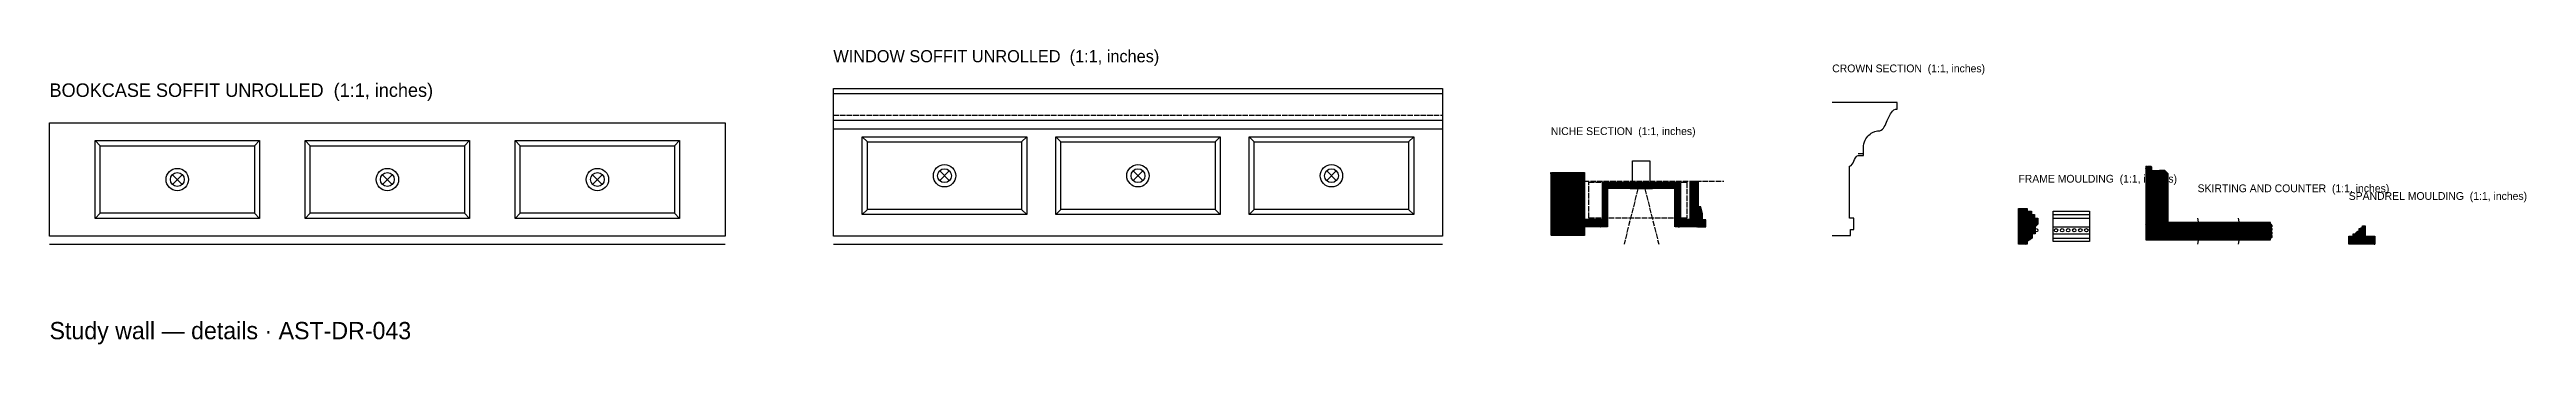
# Model space of a CAD drawing. Header units: inches. Extents: x 0 to 225, y -9 to 18.
import ezdxf

# ---------------------------------------------------------------- set-up
doc = ezdxf.new("R2010")
doc.units = ezdxf.units.IN
doc.header["$MEASUREMENT"] = 0
doc.linetypes.add('DASHED', pattern=[0.6, 0.5, -0.1])
for name, color, linetype in [('Bookcase soffit unrolled', 7, 'Continuous'), ('Crown section', 7, 'Continuous'), ('Frame moulding', 7, 'Continuous'), ('Frame moulding hatch', 8, 'Continuous'), ('Niche section', 7, 'Continuous'), ('Niche section hatch', 8, 'Continuous'), ('Skirting and counter', 7, 'Continuous'), ('Skirting and counter hatch', 8, 'Continuous'), ('Spandrel moulding', 7, 'Continuous'), ('Spandrel moulding hatch', 8, 'Continuous'), ('Window soffit unrolled', 7, 'Continuous')]:
    doc.layers.add(name, color=color, linetype=linetype)

msp = doc.modelspace()

# ---------------------------------------------------------------- hatches: boundary and pattern name
at = {"layer": 'Frame moulding hatch'}
h = msp.add_hatch(dxfattribs=at)
h.set_pattern_fill('ANSI31', scale=0.1574803)
h.paths.add_polyline_path([(179.04, 3.23), (179.83, 3.23), (179.83, 0), (179.04, 0), (179.04, 3.23)])
h = msp.add_hatch(dxfattribs=at)
h.set_pattern_fill('ANSI31', scale=0.1574803)
h.paths.add_polyline_path([(179.83, 2.99), (180.22, 2.99), (180.22, 2.68), (180.5, 2.68), (180.5, 2.36), (180.81, 2.36), (180.81, 1.81), (180.58, 1.57), (180.58, 0.94), (180.3, 0.94), (180.3, 0.55), (179.83, 0.24), (179.83, 2.99)])
at = {"layer": 'Niche section hatch'}
h = msp.add_hatch(dxfattribs=at)
h.set_pattern_fill('ANSI31', scale=0.1574803)
h.paths.add_polyline_path([(136.52, 6.5), (138.89, 6.5), (138.89, 0.79), (136.52, 0.79), (136.52, 6.5)])
h = msp.add_hatch(dxfattribs=at)
h.set_pattern_fill('ANSI31', scale=0.1574803)
h.paths.add_polyline_path([(138.89, 6.5), (139.59, 6.5), (139.59, 0.79), (138.89, 0.79), (138.89, 6.5)])
h = msp.add_hatch(dxfattribs=at)
h.set_pattern_fill('ANSI31', scale=0.1574803)
h.paths.add_polyline_path([(141.21, 1.57), (141.21, 5.59), (148.3, 5.59), (148.3, 1.57), (147.82, 1.57), (147.82, 5.12), (141.68, 5.12), (141.68, 1.57), (141.21, 1.57)])
h = msp.add_hatch(dxfattribs=at)
h.set_pattern_fill('ANSI31', scale=0.1574803)
h.paths.add_polyline_path([(149.2, 5.71), (149.91, 5.71), (149.91, 1.57), (149.2, 1.57), (149.2, 5.71)])
h = msp.add_hatch(dxfattribs=at)
h.set_pattern_fill('ANSI31', scale=0.1574803)
h.paths.add_polyline_path([(139.59, 2.28), (141.21, 2.28), (141.21, 1.57), (139.59, 1.57), (139.59, 2.28)])
h = msp.add_hatch(dxfattribs=at)
h.set_pattern_fill('ANSI31', scale=0.1574803)
h.paths.add_polyline_path([(148.3, 2.28), (149.91, 2.28), (149.91, 1.57), (148.3, 1.57), (148.3, 2.28)])
h = msp.add_hatch(dxfattribs=at)
h.set_pattern_fill('ANSI31', scale=0.1574803)
h.paths.add_polyline_path([(149.91, 1.57), (150.62, 1.57), (150.62, 2.2), (150.3, 2.2), (150.3, 2.76), (150.15, 3.39), (149.91, 3.39), (149.91, 1.57)])
at = {"layer": 'Skirting and counter hatch'}
h = msp.add_hatch(dxfattribs=at)
h.set_pattern_fill('ANSI31', scale=0.1574803)
h.paths.add_polyline_path([(190.62, 7.09), (191.17, 7.09), (191.17, 0.39), (190.62, 0.39), (190.62, 7.09)])
h = msp.add_hatch(dxfattribs=at)
h.set_pattern_fill('ANSI31', scale=0.1574803)
h.paths.add_polyline_path([(191.17, 6.69), (191.88, 6.69), (191.88, 1.97), (191.17, 1.97), (191.17, 6.69)])
h = msp.add_hatch(dxfattribs=at)
h.set_pattern_fill('ANSI31', scale=0.1574803)
h.paths.add_polyline_path([(191.88, 1.97), (192.67, 1.97), (192.67, 6.38), (192.35, 6.69), (191.88, 6.69), (191.88, 1.97)])
h = msp.add_hatch(dxfattribs=at)
h.set_pattern_fill('ANSI31', scale=0.1574803)
h.paths.add_polyline_path([(190.62, 0.39), (201.96, 0.39), (201.96, 0.55), (201.98, 0.55), (202, 0.56), (202.02, 0.56), (202.04, 0.57), (202.05, 0.58), (202.07, 0.6), (202.08, 0.61), (202.09, 0.63), (202.1, 0.65), (202.11, 0.67), (202.11, 0.69), (202.11, 0.71), (202.11, 0.73), (202.11, 0.75), (202.1, 0.77), (202.09, 0.79), (202.08, 0.8), (202.07, 0.82), (202.05, 0.83), (202.04, 0.85), (202.02, 0.85), (202, 0.86), (201.98, 0.86), (201.96, 0.87), (201.98, 0.87), (202, 0.87), (202.02, 0.88), (202.04, 0.89), (202.05, 0.9), (202.07, 0.91), (202.08, 0.93), (202.09, 0.94), (202.1, 0.96), (202.11, 0.98), (202.11, 1), (202.11, 1.02), (202.11, 1.04), (202.11, 1.06), (202.1, 1.08), (202.09, 1.1), (202.08, 1.12), (202.07, 1.13), (202.05, 1.15), (202.04, 1.16), (202.02, 1.17), (202, 1.18), (201.98, 1.18), (201.96, 1.18), (201.98, 1.18), (202, 1.19), (202.02, 1.19), (202.04, 1.2), (202.05, 1.21), (202.07, 1.23), (202.08, 1.24), (202.09, 1.26), (202.1, 1.28), (202.11, 1.3), (202.11, 1.32), (202.11, 1.34), (202.11, 1.36), (202.11, 1.38), (202.1, 1.4), (202.09, 1.42), (202.08, 1.43), (202.07, 1.45), (202.05, 1.46), (202.04, 1.47), (202.02, 1.48), (202, 1.49), (201.98, 1.49), (201.96, 1.5), (201.98, 1.5), (202, 1.5), (202.02, 1.51), (202.04, 1.52), (202.05, 1.53), (202.07, 1.54), (202.08, 1.56), (202.09, 1.57), (202.1, 1.59), (202.11, 1.61), (202.11, 1.63), (202.11, 1.65), (202.11, 1.67), (202.11, 1.69), (202.1, 1.71), (202.09, 1.73), (202.08, 1.75), (202.07, 1.76), (202.05, 1.78), (202.04, 1.79), (202.02, 1.8), (202, 1.81), (201.98, 1.81), (201.96, 1.81), (201.96, 1.97), (190.62, 1.97), (190.62, 0.39)])
at = {"layer": 'Spandrel moulding hatch'}
h = msp.add_hatch(dxfattribs=at)
h.set_pattern_fill('ANSI31', scale=0.15748031)
h.paths.add_polyline_path([(209.08, 0.71), (211.44, 0.71), (211.44, 0), (209.08, 0), (209.08, 0.71)])
h = msp.add_hatch(dxfattribs=at)
h.set_pattern_fill('ANSI31', scale=0.1574803)
h.paths.add_polyline_path([(209.48, 0.71), (209.48, 0.94), (209.71, 0.94), (209.76, 1.05), (209.83, 1.12), (209.92, 1.17), (210.03, 1.18), (210.03, 1.42), (210.14, 1.43), (210.22, 1.48), (210.29, 1.55), (210.34, 1.65), (210.58, 1.65), (210.58, 0.71), (209.48, 0.71)])

# ---------------------------------------------------------------- linework, layer by layer
at = {"layer": 'Bookcase soffit unrolled'}
for p, q in [((4.14, 9.41), (4.61, 8.94)), ((19.1, 9.41), (18.63, 8.94)), ((23.24, 9.41), (23.71, 8.94)), ((38.2, 9.41), (37.73, 8.94)), ((42.34, 9.41), (42.81, 8.94)), ((57.3, 9.41), (56.83, 8.94)), ((4.14, 2.32), (4.61, 2.8)), ((19.1, 2.32), (18.63, 2.8)), ((23.24, 2.32), (23.71, 2.8)), ((38.2, 2.32), (37.73, 2.8)), ((42.34, 2.32), (42.81, 2.8)), ((57.3, 2.32), (56.83, 2.8)), ((0, 0), (61.44, 0))]:
    msp.add_line(p, q, dxfattribs=at)
for points in [[(0, 11.02), (61.44, 11.02), (61.44, 0.71), (0, 0.71), (0, 11.02)], [(4.14, 9.41), (19.1, 9.41), (19.1, 2.32), (4.14, 2.32), (4.14, 9.41)], [(23.24, 9.41), (38.2, 9.41), (38.2, 2.32), (23.24, 2.32), (23.24, 9.41)], [(42.34, 9.41), (57.3, 9.41), (57.3, 2.32), (42.34, 2.32), (42.34, 9.41)], [(4.61, 8.94), (18.63, 8.94), (18.63, 2.8), (4.61, 2.8), (4.61, 8.94)], [(23.71, 8.94), (37.73, 8.94), (37.73, 2.8), (23.71, 2.8), (23.71, 8.94)], [(42.81, 8.94), (56.83, 8.94), (56.83, 2.8), (42.81, 2.8), (42.81, 8.94)], [(11.19, 6.3), (12.05, 5.43)], [(11.19, 5.43), (12.05, 6.3)], [(30.29, 6.3), (31.15, 5.43)], [(30.29, 5.43), (31.15, 6.3)], [(49.38, 6.3), (50.25, 5.43)], [(49.38, 5.43), (50.25, 6.3)]]:
    msp.add_lwpolyline(points, dxfattribs=at)
for centre, radius in [((11.62, 5.87), 1.02), ((30.72, 5.87), 1.02), ((49.82, 5.87), 1.02), ((11.62, 5.87), 0.63), ((30.72, 5.87), 0.63), ((49.82, 5.87), 0.63)]:
    msp.add_circle(centre, radius, dxfattribs=at)
at = {"layer": 'Crown section'}
for points in [[(163.3, 0.79), (163.77, 0.79), (163.77, 1.34), (164.08, 1.34), (164.08, 2.36), (163.69, 2.36), (163.69, 7.09), (163.77, 7.12), (163.84, 7.16), (163.94, 7.27), (164.02, 7.4), (164.08, 7.55), (164.14, 7.7), (164.22, 7.84), (164.33, 7.97), (164.39, 8.02), (164.48, 8.07), (164.95, 8.07), (164.95, 8.94), (164.99, 9.12), (165.04, 9.29), (165.1, 9.44), (165.17, 9.58), (165.25, 9.71), (165.35, 9.82), (165.44, 9.92), (165.55, 10.01), (165.66, 10.09), (165.77, 10.15), (166, 10.24), (166.23, 10.3), (166.44, 10.31), (166.57, 10.37), (166.68, 10.45), (166.77, 10.55), (166.85, 10.67), (166.93, 10.8), (167, 10.94), (167.12, 11.24), (167.25, 11.55), (167.41, 11.84), (167.5, 11.98), (167.6, 12.1), (167.72, 12.2), (167.86, 12.28), (168.02, 12.28), (168.02, 12.87), (162.11, 12.87)], [(163.3, 0.79), (163.77, 0.79), (163.77, 1.34), (164.08, 1.34), (164.08, 2.36), (163.69, 2.36), (163.69, 7.09), (163.77, 7.12), (163.84, 7.16), (163.94, 7.27), (164.02, 7.4), (164.08, 7.55), (164.14, 7.7), (164.22, 7.84), (164.33, 7.97), (164.39, 8.02), (164.48, 8.07), (164.95, 8.07), (164.95, 8.94), (164.99, 9.12), (165.04, 9.29), (165.1, 9.44), (165.17, 9.58), (165.25, 9.71), (165.35, 9.82), (165.44, 9.92), (165.55, 10.01), (165.66, 10.09), (165.77, 10.15), (166, 10.24), (166.23, 10.3), (166.44, 10.31), (166.57, 10.37), (166.68, 10.45), (166.77, 10.55), (166.85, 10.67), (166.93, 10.8), (167, 10.94), (167.12, 11.24), (167.25, 11.55), (167.41, 11.84), (167.5, 11.98), (167.6, 12.1), (167.72, 12.2), (167.86, 12.28), (168.02, 12.28), (168.02, 12.87), (162.11, 12.87)], [(164.48, 8.23), (164.95, 8.23)], [(162.11, 0.79), (163.3, 0.79)], [(162.11, 0.79), (163.3, 0.79)]]:
    msp.add_lwpolyline(points, dxfattribs=at)
at = {"layer": 'Frame moulding'}
for p, q in [((182.19, 2.68), (185.5, 2.68)), ((182.19, 2.36), (185.5, 2.36)), ((182.19, 1.57), (185.5, 1.57)), ((182.19, 0.94), (185.5, 0.94)), ((182.19, 0.55), (185.5, 0.55))]:
    msp.add_line(p, q, dxfattribs=at)
for points in [[(179.04, 3.23), (179.83, 3.23), (179.83, 0), (179.04, 0), (179.04, 3.23)], [(179.83, 2.99), (180.22, 2.99), (180.22, 2.68), (180.5, 2.68), (180.5, 2.36), (180.81, 2.36), (180.81, 1.81), (180.58, 1.57), (180.58, 0.94), (180.3, 0.94), (180.3, 0.55), (179.83, 0.24), (179.83, 2.99)], [(182.19, 2.99), (185.5, 2.99), (185.5, 0.24), (182.19, 0.24), (182.19, 2.99)]]:
    msp.add_lwpolyline(points, dxfattribs=at)
for centre in [(180.66, 1.26), (182.47, 1.26), (183.02, 1.26), (183.57, 1.26), (184.12, 1.26), (184.67, 1.26), (185.22, 1.26)]:
    msp.add_circle(centre, 0.157, dxfattribs=at)
at = {"layer": 'Niche section', "linetype": 'DASHED'}
msp.add_line((136.52, 5.71), (152.27, 5.71), dxfattribs=at)
at = {"layer": 'Niche section'}
for p, q in [((138.89, 0.79), (138.89, 6.5)), ((139.59, 2.05), (141.21, 2.05)), ((139.59, 1.81), (141.21, 1.81)), ((148.3, 2.05), (149.91, 2.05)), ((148.3, 1.81), (149.91, 1.81))]:
    msp.add_line(p, q, dxfattribs=at)
for points in [[(143.96, 7.56), (145.54, 7.56), (145.54, 5.59), (143.96, 5.59), (143.96, 7.56)], [(138.89, 6.5), (139.59, 6.5), (139.59, 0.79), (138.89, 0.79), (138.89, 6.5)], [(141.21, 1.57), (141.21, 5.59), (148.3, 5.59), (148.3, 1.57), (147.82, 1.57), (147.82, 5.12), (141.68, 5.12), (141.68, 1.57), (141.21, 1.57)], [(141.72, 1.57), (141.72, 5.08), (147.78, 5.08), (147.78, 1.57)], [(143.73, 5.2), (145.78, 5.2), (145.78, 5.04), (143.73, 5.04), (143.73, 5.2)], [(149.2, 5.71), (149.91, 5.71), (149.91, 1.57), (149.2, 1.57), (149.2, 5.71)], [(139.59, 2.28), (141.21, 2.28), (141.21, 1.57), (139.59, 1.57), (139.59, 2.28)], [(148.3, 2.28), (149.91, 2.28), (149.91, 1.57), (148.3, 1.57), (148.3, 2.28)], [(149.91, 1.57), (150.62, 1.57), (150.62, 2.2), (150.3, 2.2), (150.3, 2.76), (150.15, 3.39), (149.91, 3.39), (149.91, 1.57)]]:
    msp.add_lwpolyline(points, dxfattribs=at)
at = {"layer": 'Niche section', "linetype": 'DASHED'}
for points in [[(139.99, 5.63), (148.89, 5.63), (148.89, 2.36), (139.99, 2.36), (139.99, 5.63)], [(144.44, 5.04), (143.18, 0)], [(145.07, 5.04), (146.33, 0)]]:
    msp.add_lwpolyline(points, dxfattribs=at)
at = {"layer": 'Skirting and counter'}
for points in [[(191.17, 6.69), (191.88, 6.69), (191.88, 1.97), (191.17, 1.97), (191.17, 6.69)], [(191.88, 1.97), (192.67, 1.97), (192.67, 6.38), (192.35, 6.69), (191.88, 6.69), (191.88, 1.97)], [(195.34, 2.36), (195.54, 1.18), (195.34, 0)], [(199.04, 2.36), (199.24, 1.18), (199.04, 0)], [(201.96, 1.81), (201.96, 1.97), (190.62, 1.97), (190.62, 0.39)], [(190.62, 0.39), (201.96, 0.39), (201.96, 0.55)]]:
    msp.add_lwpolyline(points, dxfattribs=at)
for points in [[(201.96, 1.5), (201.98, 1.5), (202.01, 1.5), (202.04, 1.52), (202.06, 1.53), (202.08, 1.55), (202.09, 1.57), (202.11, 1.6), (202.11, 1.63), (202.11, 1.65), (202.11, 1.68), (202.11, 1.71), (202.09, 1.73), (202.08, 1.76), (202.06, 1.78), (202.04, 1.79), (202.01, 1.8), (201.98, 1.81), (201.96, 1.81)], [(201.96, 1.18), (201.98, 1.18), (202.01, 1.19), (202.04, 1.2), (202.06, 1.22), (202.08, 1.24), (202.09, 1.26), (202.11, 1.28), (202.11, 1.31), (202.11, 1.34), (202.11, 1.37), (202.11, 1.39), (202.09, 1.42), (202.08, 1.44), (202.06, 1.46), (202.04, 1.47), (202.01, 1.49), (201.98, 1.5), (201.96, 1.5)], [(201.96, 0.87), (201.98, 0.87), (202.01, 0.87), (202.04, 0.89), (202.06, 0.9), (202.08, 0.92), (202.09, 0.94), (202.11, 0.97), (202.11, 1), (202.11, 1.02), (202.11, 1.05), (202.11, 1.08), (202.09, 1.1), (202.08, 1.13), (202.06, 1.15), (202.04, 1.16), (202.01, 1.17), (201.98, 1.18), (201.96, 1.18)], [(201.96, 0.55), (201.98, 0.55), (202.01, 0.56), (202.04, 0.57), (202.06, 0.59), (202.08, 0.61), (202.09, 0.63), (202.11, 0.65), (202.11, 0.68), (202.11, 0.71), (202.11, 0.74), (202.11, 0.76), (202.09, 0.79), (202.08, 0.81), (202.06, 0.83), (202.04, 0.85), (202.01, 0.86), (201.98, 0.87), (201.96, 0.87)]]:
    msp.add_open_spline(points, degree=3, knots=[0, 0, 0, 0, 1, 1, 1, 2, 2, 2, 3, 3, 3, 4, 4, 4, 5, 5, 5, 6, 6, 6, 6], dxfattribs=at)
at = {"layer": 'Spandrel moulding'}
for points in [[(209.08, 0.71), (211.44, 0.71), (211.44, 0), (209.08, 0), (209.08, 0.71)], [(210.34, 1.65), (210.58, 1.65), (210.58, 0.71), (209.48, 0.71)], [(209.48, 0.71), (209.48, 0.94), (209.71, 0.94)], [(210.03, 1.18), (210.03, 1.42)]]:
    msp.add_lwpolyline(points, dxfattribs=at)
for points in [[(209.71, 0.94), (209.77, 1.1), (209.87, 1.18), (210.03, 1.18)], [(210.03, 1.42), (210.19, 1.42), (210.29, 1.5), (210.34, 1.65)]]:
    msp.add_open_spline(points, degree=3, dxfattribs=at)
at = {"layer": 'Window soffit unrolled'}
for p, q in [((71.28, 13.7), (126.68, 13.7)), ((73.91, 9.76), (74.38, 9.29)), ((88.87, 9.76), (88.4, 9.29)), ((91.5, 9.76), (91.97, 9.29)), ((106.46, 9.76), (105.99, 9.29)), ((109.09, 9.76), (109.56, 9.29)), ((124.05, 9.76), (123.58, 9.29)), ((73.91, 2.68), (74.38, 3.15)), ((88.87, 2.68), (88.4, 3.15)), ((91.5, 2.68), (91.97, 3.15)), ((106.46, 2.68), (105.99, 3.15)), ((109.09, 2.68), (109.56, 3.15)), ((124.05, 2.68), (123.58, 3.15)), ((71.28, 0), (126.68, 0))]:
    msp.add_line(p, q, dxfattribs=at)
at = {"layer": 'Window soffit unrolled', "linetype": 'DASHED'}
msp.add_line((71.28, 11.73), (126.68, 11.73), dxfattribs=at)
at = {"layer": 'Window soffit unrolled'}
for points in [[(71.28, 14.17), (126.68, 14.17), (126.68, 0.71), (71.28, 0.71), (71.28, 14.17)], [(71.28, 11.26), (126.68, 11.26), (126.68, 10.47), (71.28, 10.47), (71.28, 11.26)], [(73.91, 9.76), (88.87, 9.76), (88.87, 2.68), (73.91, 2.68), (73.91, 9.76)], [(74.38, 9.29), (88.4, 9.29), (88.4, 3.15), (74.38, 3.15), (74.38, 9.29)], [(91.5, 9.76), (106.46, 9.76), (106.46, 2.68), (91.5, 2.68), (91.5, 9.76)], [(91.97, 9.29), (105.99, 9.29), (105.99, 3.15), (91.97, 3.15), (91.97, 9.29)], [(109.09, 9.76), (124.05, 9.76), (124.05, 2.68), (109.09, 2.68), (109.09, 9.76)], [(109.56, 9.29), (123.58, 9.29), (123.58, 3.15), (109.56, 3.15), (109.56, 9.29)], [(80.96, 6.65), (81.82, 5.79)], [(80.96, 5.79), (81.82, 6.65)], [(98.55, 6.65), (99.41, 5.79)], [(98.55, 5.79), (99.41, 6.65)], [(116.14, 6.65), (117, 5.79)], [(116.14, 5.79), (117, 6.65)]]:
    msp.add_lwpolyline(points, dxfattribs=at)
for centre, radius in [((81.39, 6.22), 1.02), ((81.39, 6.22), 0.63), ((98.98, 6.22), 1.02), ((98.98, 6.22), 0.63), ((116.57, 6.22), 1.02), ((116.57, 6.22), 0.63)]:
    msp.add_circle(centre, radius, dxfattribs=at)

# ---------------------------------------------------------------- texts
at = {"layer": 'LABELS'}
for s, height, p in [('WINDOW SOFFIT UNROLLED  (1:1, inches)', 1.108, (71.28, 16.54)), ('CROWN SECTION  (1:1, inches)', 0.7087, (162.11, 15.63)), ('BOOKCASE SOFFIT UNROLLED  (1:1, inches)', 1.2287, (0, 13.39)), ('NICHE SECTION  (1:1, inches)', 0.7087, (136.52, 9.92)), ('FRAME MOULDING  (1:1, inches)', 0.7087, (179.04, 5.59)), ('SKIRTING AND COUNTER  (1:1, inches)', 0.7087, (195.34, 4.72)), ('SPANDREL MOULDING  (1:1, inches)', 0.7087, (209.08, 4.02)), ('Study wall — details · AST-DR-043', 1.5748, (0, -8.66))]:
    msp.add_text(s, height=height, dxfattribs=at).set_placement(p)

doc.saveas('drawing.dxf')
